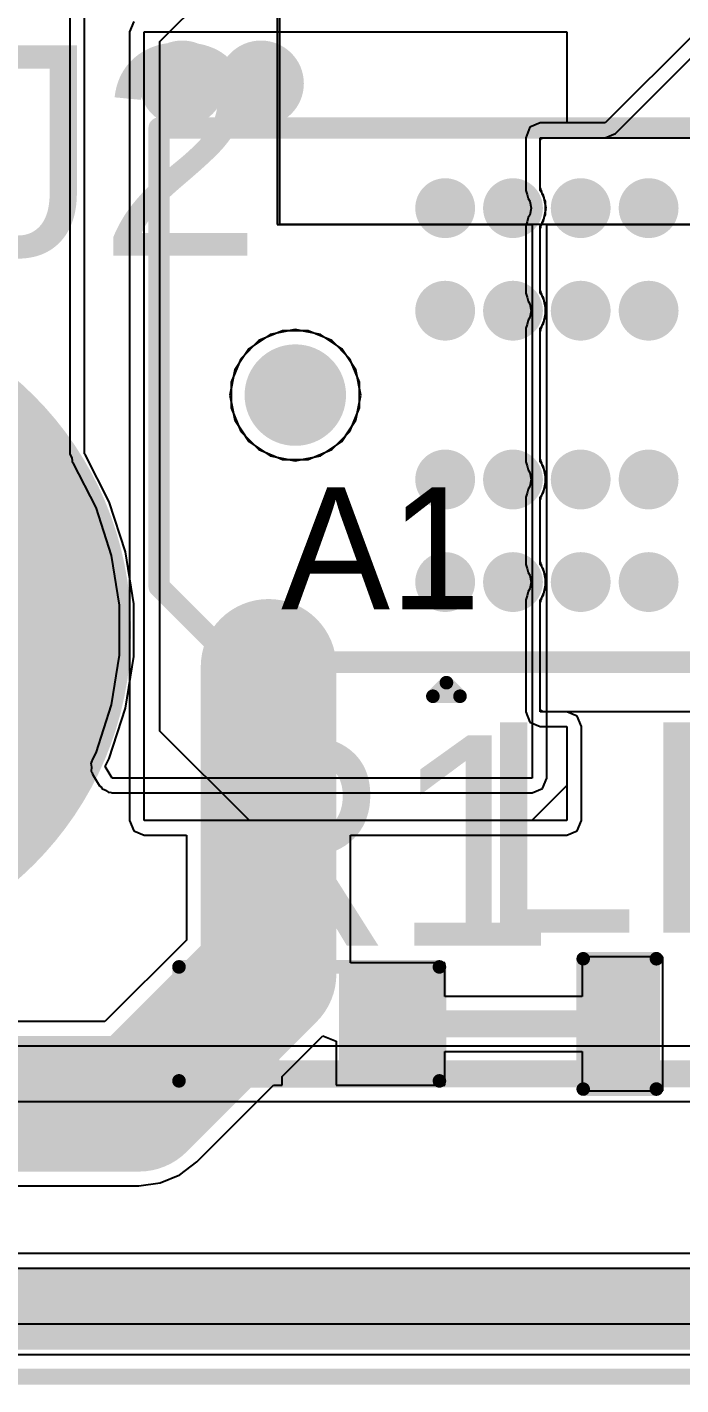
# Model space of a CAD drawing. Header units: millimetres. Extents: x -23 to 83, y -38 to 11.
# Drawn here: x 2.13 to 8.25, y -38.06 to -25.36 of the extents above; entities that cross this region are included whole.
import ezdxf

# ---------------------------------------------------------------- set-up
doc = ezdxf.new("R2010")
doc.units = ezdxf.units.MM
for name, color, linetype in [('BottomLayer', 5, 'Continuous'), ('BottomSolder', 6, 'Continuous'), ('Mechanical2', 216, 'Continuous'), ('MultiLayer', 9, 'Continuous'), ('PadHoleLayer', 156, 'Continuous'), ('TopLayer', 1, 'Continuous'), ('TopOverlay', 2, 'Continuous'), ('TopPaste', 8, 'Continuous'), ('TopSolder', 216, 'Continuous'), ('ViaHoleLayer', 16, 'Continuous')]:
    doc.layers.add(name, color=color, linetype=linetype)
doc.styles.add('Arial', font='', dxfattribs={"height": 0.2})
doc.styles.get('Arial').set_extended_font_data('Arial')

# ---------------------------------------------------------------- blocks, each defined once
blk = doc.blocks.new('ADM6_30_01_5_L_4_2_A_TR_57')
at = {"layer": 'BottomSolder'}
h = blk.add_hatch(color=6, dxfattribs=at)
edge = h.paths.add_edge_path()
edge.add_arc((10.61, 0), 0.102, 0, 360)
at = {"layer": 'PadHoleLayer'}
h = blk.add_hatch(color=156, dxfattribs=at)
edge = h.paths.add_edge_path()
edge.add_arc((10.61, 0), 0.475, 0, 360)
at = {"layer": 'TopLayer'}
h = blk.add_hatch(color=1, dxfattribs=at)
edge = h.paths.add_edge_path()
edge.add_arc((7.302, 1.75), 0.178, 0, 360)
h = blk.add_hatch(color=1, dxfattribs=at)
edge = h.paths.add_edge_path()
edge.add_arc((7.938, 1.75), 0.178, 0, 360)
h = blk.add_hatch(color=1, dxfattribs=at)
edge = h.paths.add_edge_path()
edge.add_arc((8.572, 1.75), 0.178, 0, 360)
h = blk.add_hatch(color=1, dxfattribs=at)
edge = h.paths.add_edge_path()
edge.add_arc((9.207, 1.75), 0.178, 0, 360)
h = blk.add_hatch(color=1, dxfattribs=at)
edge = h.paths.add_edge_path()
edge.add_arc((7.302, 0.79), 0.178, 0, 360)
h = blk.add_hatch(color=1, dxfattribs=at)
edge = h.paths.add_edge_path()
edge.add_arc((7.938, 0.79), 0.178, 0, 360)
h = blk.add_hatch(color=1, dxfattribs=at)
edge = h.paths.add_edge_path()
edge.add_arc((8.572, 0.79), 0.178, 0, 360)
h = blk.add_hatch(color=1, dxfattribs=at)
edge = h.paths.add_edge_path()
edge.add_arc((9.207, 0.79), 0.178, 0, 360)
h = blk.add_hatch(color=1, dxfattribs=at)
edge = h.paths.add_edge_path()
edge.add_arc((7.302, -0.79), 0.178, 0, 360)
h = blk.add_hatch(color=1, dxfattribs=at)
edge = h.paths.add_edge_path()
edge.add_arc((7.938, -0.79), 0.178, 0, 360)
h = blk.add_hatch(color=1, dxfattribs=at)
edge = h.paths.add_edge_path()
edge.add_arc((8.572, -0.79), 0.178, 0, 360)
h = blk.add_hatch(color=1, dxfattribs=at)
edge = h.paths.add_edge_path()
edge.add_arc((9.207, -0.79), 0.178, 0, 360)
h = blk.add_hatch(color=1, dxfattribs=at)
edge = h.paths.add_edge_path()
edge.add_arc((7.302, -1.75), 0.178, 0, 360)
h = blk.add_hatch(color=1, dxfattribs=at)
edge = h.paths.add_edge_path()
edge.add_arc((7.938, -1.75), 0.178, 0, 360)
h = blk.add_hatch(color=1, dxfattribs=at)
edge = h.paths.add_edge_path()
edge.add_arc((8.572, -1.75), 0.178, 0, 360)
h = blk.add_hatch(color=1, dxfattribs=at)
edge = h.paths.add_edge_path()
edge.add_arc((9.207, -1.75), 0.178, 0, 360)
at = {"layer": 'TopPaste'}
h = blk.add_hatch(color=8, dxfattribs=at)
edge = h.paths.add_edge_path()
edge.add_arc((7.302, 1.75), 0.178, 0, 360)
h = blk.add_hatch(color=8, dxfattribs=at)
edge = h.paths.add_edge_path()
edge.add_arc((7.938, 1.75), 0.178, 0, 360)
h = blk.add_hatch(color=8, dxfattribs=at)
edge = h.paths.add_edge_path()
edge.add_arc((8.572, 1.75), 0.178, 0, 360)
h = blk.add_hatch(color=8, dxfattribs=at)
edge = h.paths.add_edge_path()
edge.add_arc((9.207, 1.75), 0.178, 0, 360)
h = blk.add_hatch(color=8, dxfattribs=at)
edge = h.paths.add_edge_path()
edge.add_arc((7.302, 0.79), 0.178, 0, 360)
h = blk.add_hatch(color=8, dxfattribs=at)
edge = h.paths.add_edge_path()
edge.add_arc((7.938, 0.79), 0.178, 0, 360)
h = blk.add_hatch(color=8, dxfattribs=at)
edge = h.paths.add_edge_path()
edge.add_arc((8.572, 0.79), 0.178, 0, 360)
h = blk.add_hatch(color=8, dxfattribs=at)
edge = h.paths.add_edge_path()
edge.add_arc((9.207, 0.79), 0.178, 0, 360)
h = blk.add_hatch(color=8, dxfattribs=at)
edge = h.paths.add_edge_path()
edge.add_arc((7.302, -0.79), 0.178, 0, 360)
h = blk.add_hatch(color=8, dxfattribs=at)
edge = h.paths.add_edge_path()
edge.add_arc((7.938, -0.79), 0.178, 0, 360)
h = blk.add_hatch(color=8, dxfattribs=at)
edge = h.paths.add_edge_path()
edge.add_arc((8.572, -0.79), 0.178, 0, 360)
h = blk.add_hatch(color=8, dxfattribs=at)
edge = h.paths.add_edge_path()
edge.add_arc((9.207, -0.79), 0.178, 0, 360)
h = blk.add_hatch(color=8, dxfattribs=at)
edge = h.paths.add_edge_path()
edge.add_arc((7.302, -1.75), 0.178, 0, 360)
h = blk.add_hatch(color=8, dxfattribs=at)
edge = h.paths.add_edge_path()
edge.add_arc((7.938, -1.75), 0.178, 0, 360)
h = blk.add_hatch(color=8, dxfattribs=at)
edge = h.paths.add_edge_path()
edge.add_arc((8.572, -1.75), 0.178, 0, 360)
h = blk.add_hatch(color=8, dxfattribs=at)
edge = h.paths.add_edge_path()
edge.add_arc((9.207, -1.75), 0.178, 0, 360)
at = {"layer": 'TopSolder'}
h = blk.add_hatch(color=216, dxfattribs=at)
edge = h.paths.add_edge_path()
edge.add_arc((7.302, 1.75), 0.28, 0, 360)
h = blk.add_hatch(color=216, dxfattribs=at)
edge = h.paths.add_edge_path()
edge.add_arc((7.938, 1.75), 0.28, 0, 360)
h = blk.add_hatch(color=216, dxfattribs=at)
edge = h.paths.add_edge_path()
edge.add_arc((8.572, 1.75), 0.28, 0, 360)
h = blk.add_hatch(color=216, dxfattribs=at)
edge = h.paths.add_edge_path()
edge.add_arc((9.207, 1.75), 0.28, 0, 360)
h = blk.add_hatch(color=216, dxfattribs=at)
edge = h.paths.add_edge_path()
edge.add_arc((7.302, 0.79), 0.28, 0, 360)
h = blk.add_hatch(color=216, dxfattribs=at)
edge = h.paths.add_edge_path()
edge.add_arc((7.938, 0.79), 0.28, 0, 360)
h = blk.add_hatch(color=216, dxfattribs=at)
edge = h.paths.add_edge_path()
edge.add_arc((8.572, 0.79), 0.28, 0, 360)
h = blk.add_hatch(color=216, dxfattribs=at)
edge = h.paths.add_edge_path()
edge.add_arc((9.207, 0.79), 0.28, 0, 360)
h = blk.add_hatch(color=216, dxfattribs=at)
edge = h.paths.add_edge_path()
edge.add_arc((10.61, 0), 0.102, 0, 360)
h = blk.add_hatch(color=216, dxfattribs=at)
edge = h.paths.add_edge_path()
edge.add_arc((7.302, -0.79), 0.28, 0, 360)
h = blk.add_hatch(color=216, dxfattribs=at)
edge = h.paths.add_edge_path()
edge.add_arc((7.938, -0.79), 0.28, 0, 360)
h = blk.add_hatch(color=216, dxfattribs=at)
edge = h.paths.add_edge_path()
edge.add_arc((8.572, -0.79), 0.28, 0, 360)
h = blk.add_hatch(color=216, dxfattribs=at)
edge = h.paths.add_edge_path()
edge.add_arc((9.207, -0.79), 0.28, 0, 360)
h = blk.add_hatch(color=216, dxfattribs=at)
edge = h.paths.add_edge_path()
edge.add_arc((7.302, -1.75), 0.28, 0, 360)
h = blk.add_hatch(color=216, dxfattribs=at)
edge = h.paths.add_edge_path()
edge.add_arc((7.938, -1.75), 0.28, 0, 360)
h = blk.add_hatch(color=216, dxfattribs=at)
edge = h.paths.add_edge_path()
edge.add_arc((8.572, -1.75), 0.28, 0, 360)
h = blk.add_hatch(color=216, dxfattribs=at)
edge = h.paths.add_edge_path()
edge.add_arc((9.207, -1.75), 0.28, 0, 360)
at = {"layer": 'TopOverlay'}
for points, const_width in [([(9.322, 2.819), (9.068, 2.819)], 0.127), ([(9.195, 2.692), (9.068, 2.819)], 0.127), ([(9.322, 2.819), (9.195, 2.692)], 0.127), ([(11.178, 2.5), (-11.178, 2.5)], 0.2), ([(11.885, 1.793), (11.178, 2.5)], 0.2), ([(11.885, 1.793), (11.885, -2.5)], 0.2), ([(11.885, -2.5), (-11.885, -2.5)], 0.2)]:
    blk.add_lwpolyline(points, dxfattribs=dict(at, const_width=const_width))
for points, const_width in [([(9.036, 2.819, 1), (9.1, 2.819, 1)], 0.0635), ([(9.036, 2.819, 1), (9.1, 2.819, 1)], 0.0635), ([(9.29, 2.819, 1), (9.354, 2.819, 1)], 0.0635), ([(9.29, 2.819, 1), (9.354, 2.819, 1)], 0.0635), ([(9.163, 2.692, 1), (9.227, 2.692, 1)], 0.0635), ([(9.163, 2.692, 1), (9.227, 2.692, 1)], 0.0635), ([(11.128, 2.5, 1), (11.228, 2.5, 1)], 0.1), ([(11.128, 2.5, 1), (11.228, 2.5, 1)], 0.1), ([(11.835, 1.793, 1), (11.935, 1.793, 1)], 0.1), ([(11.835, 1.793, 1), (11.935, 1.793, 1)], 0.1), ([(11.835, -2.5, 1), (11.935, -2.5, 1)], 0.1), ([(11.835, -2.5, 1), (11.935, -2.5, 1)], 0.1)]:
    blk.add_lwpolyline(points, format="xyb", close=True, dxfattribs=dict(at, const_width=const_width))
blk.add_text('A1', height=1.143, rotation=180, dxfattribs=at).set_placement((10.743, 2.005))
blk = doc.blocks.new('LED_0603_58')
at = {"layer": 'TopLayer'}
for points in [[(-1, 0.5), (-0.5, 0.5), (-0.5, -0.5), (-1, -0.5)], [(0.5, 0.5), (1, 0.5), (1, -0.5), (0.5, -0.5)]]:
    blk.add_hatch(color=1, dxfattribs=at).paths.add_polyline_path(points)
at = {"layer": 'TopOverlay'}
blk.add_hatch(color=2, dxfattribs=at).paths.add_polyline_path([(1.118, -0.66), (1.753, -0.66), (1.753, 0.66), (1.118, 0.66)])
at = {"layer": 'TopPaste'}
for points in [[(-1, 0.5), (-0.5, 0.5), (-0.5, -0.5), (-1, -0.5)], [(0.5, 0.5), (1, 0.5), (1, -0.5), (0.5, -0.5)]]:
    blk.add_hatch(color=8, dxfattribs=at).paths.add_polyline_path(points)
at = {"layer": 'TopSolder'}
for points in [[(-1.102, 0.602), (-0.398, 0.602), (-0.398, -0.602), (-1.102, -0.602)], [(0.398, 0.602), (1.102, 0.602), (1.102, -0.602), (0.398, -0.602)]]:
    blk.add_hatch(color=216, dxfattribs=at).paths.add_polyline_path(points)
at = {"layer": 'TopOverlay', "const_width": 0.127}
for points in [[(-1.118, 0.61), (-0.432, 0.61)], [(-1.118, -0.61), (-1.118, 0.61)], [(0.432, 0.61), (1.118, 0.61)], [(1.118, -0.61), (1.118, 0.61)], [(-1.118, -0.61), (-0.432, -0.61)], [(0.432, -0.61), (1.118, -0.61)]]:
    blk.add_lwpolyline(points, dxfattribs=at)
at = {"layer": 'TopOverlay', "const_width": 0.0635}
for points in [[(-1.149, 0.61, 1), (-1.086, 0.61, 1)], [(-1.149, 0.61, 1), (-1.086, 0.61, 1)], [(-0.464, 0.61, 1), (-0.4, 0.61, 1)], [(0.4, 0.61, 1), (0.464, 0.61, 1)], [(1.086, 0.61, 1), (1.149, 0.61, 1)], [(1.086, 0.61, 1), (1.149, 0.61, 1)], [(-1.149, -0.61, 1), (-1.086, -0.61, 1)], [(-1.149, -0.61, 1), (-1.086, -0.61, 1)], [(-0.464, -0.61, 1), (-0.4, -0.61, 1)], [(0.4, -0.61, 1), (0.464, -0.61, 1)], [(1.086, -0.61, 1), (1.149, -0.61, 1)], [(1.086, -0.61, 1), (1.149, -0.61, 1)]]:
    blk.add_lwpolyline(points, format="xyb", close=True, dxfattribs=at)
blk = doc.blocks.new('R___0603_95')
at = {"layer": 'TopLayer'}
for points in [[(-0.381, 0.4445), (-0.381, -0.4445), (-1.143, -0.4445), (-1.143, 0.4445)], [(1.143, 0.4445), (1.143, -0.4445), (0.381, -0.4445), (0.381, 0.4445)]]:
    blk.add_hatch(color=1, dxfattribs=at).paths.add_polyline_path(points)
at = {"layer": 'TopPaste'}
for points in [[(-0.381, 0.4445), (-0.381, -0.4445), (-1.143, -0.4445), (-1.143, 0.4445)], [(1.143, 0.4445), (1.143, -0.4445), (0.381, -0.4445), (0.381, 0.4445)]]:
    blk.add_hatch(color=8, dxfattribs=at).paths.add_polyline_path(points)
at = {"layer": 'TopSolder'}
for points in [[(-0.2794, 0.5461), (-0.2794, -0.5461), (-1.2446, -0.5461), (-1.2446, 0.5461)], [(1.2446, 0.5461), (1.2446, -0.5461), (0.2794, -0.5461), (0.2794, 0.5461)]]:
    blk.add_hatch(color=216, dxfattribs=at).paths.add_polyline_path(points)
at = {"layer": 'TopOverlay', "const_width": 0.127}
for points in [[(1.2192, 0.5334), (-1.2192, 0.5334)], [(-1.2192, 0.5334), (-1.2192, -0.5334)], [(1.2192, 0.5334), (1.2192, -0.5334)], [(1.2192, -0.5334), (-1.2192, -0.5334)]]:
    blk.add_lwpolyline(points, dxfattribs=at)
at = {"layer": 'TopOverlay', "const_width": 0.0635}
for points in [[(-1.25095, 0.5334, 1), (-1.18745, 0.5334, 1)], [(-1.25095, 0.5334, 1), (-1.18745, 0.5334, 1)], [(1.18745, 0.5334, 1), (1.25095, 0.5334, 1)], [(1.18745, 0.5334, 1), (1.25095, 0.5334, 1)], [(-1.25095, -0.5334, 1), (-1.18745, -0.5334, 1)], [(-1.25095, -0.5334, 1), (-1.18745, -0.5334, 1)], [(1.18745, -0.5334, 1), (1.25095, -0.5334, 1)], [(1.18745, -0.5334, 1), (1.25095, -0.5334, 1)]]:
    blk.add_lwpolyline(points, format="xyb", close=True, dxfattribs=at)

msp = doc.modelspace()

# ---------------------------------------------------------------- hatches: boundary and pattern name
at = {"layer": 'BottomLayer'}
h = msp.add_hatch(color=5, dxfattribs=at)
edge = h.paths.add_edge_path()
edge.add_arc((3.581, -25.883), 0.3, 0, 360)
h = msp.add_hatch(color=5, dxfattribs=at)
edge = h.paths.add_edge_path()
edge.add_arc((4.318, -25.883), 0.3, 0, 360)
h = msp.add_hatch(color=5, dxfattribs=at)
edge = h.paths.add_edge_path()
edge.add_arc((0, -31), 3, 0, 360)
at = {"layer": 'BottomSolder'}
h = msp.add_hatch(color=6, dxfattribs=at)
edge = h.paths.add_edge_path()
edge.add_arc((3.581, -25.883), 0.402, 0, 360)
h = msp.add_hatch(color=6, dxfattribs=at)
edge = h.paths.add_edge_path()
edge.add_arc((4.318, -25.883), 0.402, 0, 360)
h = msp.add_hatch(color=6, dxfattribs=at)
edge = h.paths.add_edge_path()
edge.add_arc((0, -31), 3.102, 0, 360)
at = {"layer": 'MultiLayer'}
h = msp.add_hatch(color=9, dxfattribs=at)
edge = h.paths.add_edge_path()
edge.add_arc((0, -31), 3, 0, 360)
at = {"layer": 'TopLayer'}
h = msp.add_hatch(color=1, dxfattribs=at)
edge = h.paths.add_edge_path()
edge.add_arc((3.581, -25.883), 0.3, 0, 360)
h = msp.add_hatch(color=1, dxfattribs=at)
edge = h.paths.add_edge_path()
edge.add_arc((4.318, -25.883), 0.3, 0, 360)
h = msp.add_hatch(color=1, dxfattribs=at)
edge = h.paths.add_edge_path()
edge.add_arc((0, -31), 3, 0, 360)
at = {"layer": 'TopSolder'}
h = msp.add_hatch(color=216, dxfattribs=at)
edge = h.paths.add_edge_path()
edge.add_arc((3.581, -25.883), 0.402, 0, 360)
h = msp.add_hatch(color=216, dxfattribs=at)
edge = h.paths.add_edge_path()
edge.add_arc((4.318, -25.883), 0.402, 0, 360)
h = msp.add_hatch(color=216, dxfattribs=at)
edge = h.paths.add_edge_path()
edge.add_arc((0, -31), 3.102, 0, 360)
at = {"layer": 'ViaHoleLayer'}
h = msp.add_hatch(color=16, dxfattribs=at)
edge = h.paths.add_edge_path()
edge.add_arc((3.581, -25.883), 0.15, 0, 360)
h = msp.add_hatch(color=16, dxfattribs=at)
edge = h.paths.add_edge_path()
edge.add_arc((4.318, -25.883), 0.15, 0, 360)

# ---------------------------------------------------------------- linework, layer by layer
at = {"layer": 'BottomLayer'}
for p, q in [((4.496, -27.203), (4.496, -9.982)), ((2.53, -17.196), (2.53, -29.351)), ((2.667, -29.351), (2.667, -17.196)), ((4.47, -25.222), (4.47, -27.203)), ((4.47, -27.203), (6.858, -27.203)), ((6.985, -27.203), (4.496, -27.203)), ((6.858, -27.203), (6.858, -32.385)), ((24.968, -27.203), (6.985, -27.203)), ((6.995, -32.385), (6.995, -27.203)), ((6.995, -27.203), (17.68, -27.203)), ((4.521, -28.198), (4.299, -28.29)), ((4.76, -28.198), (4.521, -28.198)), ((4.981, -28.29), (4.76, -28.198)), ((4.299, -28.29), (4.13, -28.459)), ((5.151, -28.459), (4.981, -28.29)), ((4.13, -28.459), (4.038, -28.68)), ((5.242, -28.68), (5.151, -28.459)), ((4.038, -28.68), (4.038, -28.92)), ((5.242, -28.92), (5.242, -28.68)), ((4.038, -28.92), (4.13, -29.141)), ((5.151, -29.141), (5.242, -28.92)), ((4.13, -29.141), (4.299, -29.31)), ((4.981, -29.31), (5.151, -29.141)), ((2.53, -29.351), (2.546, -29.39)), ((2.674, -29.361), (2.667, -29.351)), ((4.299, -29.31), (4.521, -29.402)), ((4.76, -29.402), (4.981, -29.31)), ((2.546, -29.39), (2.551, -29.412)), ((2.551, -29.412), (2.552, -29.424)), ((2.552, -29.424), (2.555, -29.431)), ((2.555, -29.431), (2.556, -29.432)), ((2.556, -29.432), (2.557, -29.433)), ((2.557, -29.433), (2.771, -29.853)), ((2.898, -29.8), (2.674, -29.361)), ((4.521, -29.402), (4.76, -29.402)), ((2.771, -29.853), (2.916, -30.3)), ((3.05, -30.268), (2.898, -29.8)), ((2.916, -30.3), (2.99, -30.765)), ((3.127, -30.754), (3.05, -30.268)), ((3.127, -31.246), (3.127, -30.754)), ((2.99, -30.765), (2.99, -31.235)), ((2.99, -31.235), (2.916, -31.7)), ((3.05, -31.732), (3.127, -31.246)), ((2.916, -31.7), (2.771, -32.148)), ((2.898, -32.201), (3.05, -31.732)), ((2.771, -32.148), (2.737, -32.214)), ((2.735, -32.231), (2.725, -32.245)), ((2.725, -32.245), (2.731, -32.282)), ((2.737, -32.214), (2.735, -32.231)), ((2.859, -32.277), (2.898, -32.201)), ((2.925, -32.385), (2.859, -32.277)), ((2.731, -32.282), (2.728, -32.319)), ((2.728, -32.319), (2.739, -32.332)), ((2.739, -32.332), (2.742, -32.349)), ((2.742, -32.349), (2.808, -32.457)), ((6.858, -32.385), (2.925, -32.385)), ((6.955, -32.482), (6.995, -32.385)), ((2.808, -32.457), (2.822, -32.467)), ((2.822, -32.467), (2.828, -32.482)), ((2.828, -32.482), (2.863, -32.497)), ((2.863, -32.497), (2.893, -32.519)), ((2.893, -32.519), (2.91, -32.516)), ((2.91, -32.516), (2.925, -32.522)), ((2.925, -32.522), (6.858, -32.522)), ((6.858, -32.522), (6.955, -32.482)), ((10.154, -34.895), (-5.328, -34.895)), ((-5.436, -35.413), (10.262, -35.413)), ((9.371, -36.836), (-9.701, -36.836))]:
    msp.add_line(p, q, dxfattribs=at)
for points, const_width in [([(-5.436, -35.154), (10.262, -35.154)], 0.254), ([(-9.916, -37.354), (9.586, -37.354)], 0.762)]:
    msp.add_lwpolyline(points, dxfattribs=dict(at, const_width=const_width))
at = {"layer": 'Mechanical2', "const_width": 0.152}
msp.add_lwpolyline([(-16.519, -37.988), (73.481, -37.988)], dxfattribs=at)
at = {"layer": 'TopLayer'}
for p, q in [((3.373, -25.49), (7.564, -21.299)), ((3.129, -25.302), (3.088, -25.399)), ((3.088, -25.399), (3.088, -32.781)), ((3.226, -32.781), (3.226, -25.399)), ((3.226, -25.399), (7.183, -25.399)), ((7.183, -25.399), (7.183, -26.253)), ((8.395, -25.399), (7.541, -26.253)), ((3.373, -31.945), (3.373, -25.49)), ((7.638, -26.35), (8.469, -25.52)), ((6.837, -26.293), (6.797, -26.391)), ((6.837, -26.293), (6.797, -26.391)), ((6.934, -26.253), (6.837, -26.293)), ((6.934, -26.253), (6.837, -26.293)), ((7.541, -26.253), (6.934, -26.253)), ((7.183, -26.253), (6.934, -26.253)), ((6.797, -26.391), (6.797, -26.885)), ((6.797, -26.391), (6.797, -26.885)), ((6.934, -26.885), (6.934, -26.391)), ((6.934, -26.391), (26.868, -26.391)), ((6.934, -26.418), (6.942, -26.399)), ((6.934, -26.857), (6.934, -26.418)), ((6.942, -26.399), (6.962, -26.391)), ((6.962, -26.391), (7.541, -26.391)), ((7.541, -26.391), (7.638, -26.35)), ((7.638, -26.35), (7.638, -26.35)), ((6.797, -26.885), (6.812, -26.922)), ((6.797, -26.885), (6.812, -26.922)), ((6.812, -26.922), (6.82, -26.961)), ((6.812, -26.922), (6.82, -26.961)), ((6.939, -26.869), (6.934, -26.857)), ((6.965, -26.931), (6.934, -26.885)), ((6.939, -26.883), (6.939, -26.869)), ((6.947, -26.895), (6.939, -26.883)), ((6.949, -26.907), (6.947, -26.895)), ((6.95, -26.908), (6.949, -26.907)), ((6.951, -26.912), (6.95, -26.908)), ((6.969, -26.955), (6.951, -26.912)), ((6.989, -27.05), (6.965, -26.931)), ((6.82, -26.961), (6.836, -26.985)), ((6.82, -26.961), (6.836, -26.985)), ((6.836, -26.985), (6.849, -27.05)), ((6.836, -26.985), (6.849, -27.05)), ((6.849, -27.05), (6.836, -27.115)), ((6.849, -27.05), (6.836, -27.115)), ((6.965, -27.169), (6.989, -27.05)), ((6.971, -26.958), (6.969, -26.955)), ((6.971, -26.961), (6.971, -26.958)), ((6.983, -26.989), (6.971, -26.961)), ((6.983, -27.02), (6.983, -26.989)), ((6.984, -27.023), (6.983, -27.02)), ((6.983, -27.026), (6.984, -27.023)), ((6.983, -27.074), (6.983, -27.026)), ((6.812, -27.178), (6.797, -27.215)), ((6.812, -27.178), (6.797, -27.215)), ((6.82, -27.139), (6.812, -27.178)), ((6.82, -27.139), (6.812, -27.178)), ((6.836, -27.115), (6.82, -27.139)), ((6.836, -27.115), (6.82, -27.139)), ((6.934, -27.215), (6.965, -27.169)), ((6.947, -27.205), (6.949, -27.193)), ((6.949, -27.193), (6.95, -27.192)), ((6.95, -27.192), (6.951, -27.189)), ((6.951, -27.189), (6.969, -27.145)), ((6.969, -27.145), (6.971, -27.142)), ((6.971, -27.139), (6.983, -27.111)), ((6.971, -27.142), (6.971, -27.139)), ((6.984, -27.077), (6.983, -27.074)), ((6.983, -27.08), (6.984, -27.077)), ((6.983, -27.111), (6.983, -27.08)), ((6.797, -27.215), (6.797, -27.845)), ((6.797, -27.215), (6.797, -27.845)), ((6.934, -27.845), (6.934, -27.215)), ((6.934, -27.243), (6.939, -27.231)), ((6.934, -27.817), (6.934, -27.243)), ((6.939, -27.217), (6.947, -27.205)), ((6.939, -27.231), (6.939, -27.217)), ((6.939, -27.829), (6.934, -27.817)), ((6.939, -27.843), (6.939, -27.829)), ((6.797, -27.845), (6.812, -27.882)), ((6.797, -27.845), (6.812, -27.882)), ((6.812, -27.882), (6.82, -27.921)), ((6.812, -27.882), (6.82, -27.921)), ((6.82, -27.921), (6.836, -27.945)), ((6.82, -27.921), (6.836, -27.945)), ((6.836, -27.945), (6.849, -28.01)), ((6.836, -27.945), (6.849, -28.01)), ((6.965, -27.891), (6.934, -27.845)), ((6.947, -27.855), (6.939, -27.843)), ((6.949, -27.867), (6.947, -27.855)), ((6.95, -27.868), (6.949, -27.867)), ((6.951, -27.872), (6.95, -27.868)), ((6.969, -27.915), (6.951, -27.872)), ((6.989, -28.01), (6.965, -27.891)), ((6.971, -27.918), (6.969, -27.915)), ((6.971, -27.921), (6.971, -27.918)), ((6.983, -27.949), (6.971, -27.921)), ((6.983, -27.98), (6.983, -27.949)), ((6.836, -28.075), (6.82, -28.099)), ((6.836, -28.075), (6.82, -28.099)), ((6.849, -28.01), (6.836, -28.075)), ((6.849, -28.01), (6.836, -28.075)), ((6.965, -28.129), (6.989, -28.01)), ((6.971, -28.099), (6.983, -28.071)), ((6.984, -27.983), (6.983, -27.98)), ((6.983, -27.986), (6.984, -27.983)), ((6.983, -28.034), (6.983, -27.986)), ((6.984, -28.037), (6.983, -28.034)), ((6.983, -28.04), (6.984, -28.037)), ((6.983, -28.071), (6.983, -28.04)), ((4.64, -28.186), (4.406, -28.233)), ((4.64, -28.186), (4.406, -28.233)), ((4.875, -28.233), (4.64, -28.186)), ((4.875, -28.233), (4.64, -28.186)), ((6.812, -28.138), (6.797, -28.175)), ((6.812, -28.138), (6.797, -28.175)), ((6.797, -28.175), (6.797, -29.425)), ((6.797, -28.175), (6.797, -29.425)), ((6.82, -28.099), (6.812, -28.138)), ((6.82, -28.099), (6.812, -28.138)), ((6.934, -28.175), (6.965, -28.129)), ((6.934, -29.425), (6.934, -28.175)), ((6.934, -28.203), (6.939, -28.191)), ((6.934, -29.397), (6.934, -28.203)), ((6.939, -28.177), (6.947, -28.165)), ((6.939, -28.191), (6.939, -28.177)), ((6.947, -28.165), (6.949, -28.153)), ((6.949, -28.153), (6.95, -28.152)), ((6.95, -28.152), (6.951, -28.149)), ((6.951, -28.149), (6.969, -28.105)), ((6.969, -28.105), (6.971, -28.102)), ((6.971, -28.102), (6.971, -28.099)), ((4.406, -28.233), (4.206, -28.366)), ((4.406, -28.233), (4.206, -28.366)), ((5.074, -28.366), (4.875, -28.233)), ((5.074, -28.366), (4.875, -28.233)), ((4.206, -28.366), (4.073, -28.565)), ((4.206, -28.366), (4.073, -28.565)), ((5.207, -28.565), (5.074, -28.366)), ((5.207, -28.565), (5.074, -28.366)), ((4.073, -28.565), (4.027, -28.8)), ((4.073, -28.565), (4.027, -28.8)), ((5.254, -28.8), (5.207, -28.565)), ((5.254, -28.8), (5.207, -28.565)), ((4.027, -28.8), (4.073, -29.035)), ((4.027, -28.8), (4.073, -29.035)), ((5.207, -29.035), (5.254, -28.8)), ((5.207, -29.035), (5.254, -28.8)), ((4.073, -29.035), (4.206, -29.234)), ((4.073, -29.035), (4.206, -29.234)), ((5.074, -29.234), (5.207, -29.035)), ((5.074, -29.234), (5.207, -29.035)), ((4.206, -29.234), (4.406, -29.367)), ((4.206, -29.234), (4.406, -29.367)), ((4.875, -29.367), (5.074, -29.234)), ((4.875, -29.367), (5.074, -29.234)), ((4.406, -29.367), (4.64, -29.414)), ((4.406, -29.367), (4.64, -29.414)), ((4.64, -29.414), (4.875, -29.367)), ((4.64, -29.414), (4.875, -29.367)), ((6.797, -29.425), (6.812, -29.462)), ((6.797, -29.425), (6.812, -29.462)), ((6.812, -29.462), (6.82, -29.501)), ((6.812, -29.462), (6.82, -29.501)), ((6.939, -29.409), (6.934, -29.397)), ((6.965, -29.471), (6.934, -29.425)), ((6.939, -29.423), (6.939, -29.409)), ((6.947, -29.435), (6.939, -29.423)), ((6.949, -29.447), (6.947, -29.435)), ((6.95, -29.448), (6.949, -29.447)), ((6.951, -29.452), (6.95, -29.448)), ((6.969, -29.495), (6.951, -29.452)), ((6.989, -29.59), (6.965, -29.471)), ((6.82, -29.501), (6.836, -29.525)), ((6.82, -29.501), (6.836, -29.525)), ((6.836, -29.525), (6.849, -29.59)), ((6.836, -29.525), (6.849, -29.59)), ((6.849, -29.59), (6.836, -29.655)), ((6.849, -29.59), (6.836, -29.655)), ((6.965, -29.709), (6.989, -29.59)), ((6.971, -29.498), (6.969, -29.495)), ((6.971, -29.501), (6.971, -29.498)), ((6.983, -29.529), (6.971, -29.501)), ((6.983, -29.56), (6.983, -29.529)), ((6.984, -29.563), (6.983, -29.56)), ((6.983, -29.566), (6.984, -29.563)), ((6.983, -29.614), (6.983, -29.566)), ((6.812, -29.718), (6.797, -29.755)), ((6.812, -29.718), (6.797, -29.755)), ((6.82, -29.679), (6.812, -29.718)), ((6.82, -29.679), (6.812, -29.718)), ((6.836, -29.655), (6.82, -29.679)), ((6.836, -29.655), (6.82, -29.679)), ((6.934, -29.755), (6.965, -29.709)), ((6.947, -29.745), (6.949, -29.733)), ((6.949, -29.733), (6.95, -29.732)), ((6.95, -29.732), (6.951, -29.729)), ((6.951, -29.729), (6.969, -29.685)), ((6.969, -29.685), (6.971, -29.682)), ((6.971, -29.679), (6.983, -29.651)), ((6.971, -29.682), (6.971, -29.679)), ((6.984, -29.617), (6.983, -29.614)), ((6.983, -29.62), (6.984, -29.617)), ((6.983, -29.651), (6.983, -29.62)), ((6.797, -29.755), (6.797, -30.385)), ((6.797, -29.755), (6.797, -30.385)), ((6.934, -30.385), (6.934, -29.755)), ((6.934, -29.783), (6.939, -29.771)), ((6.934, -30.357), (6.934, -29.783)), ((6.939, -29.757), (6.947, -29.745)), ((6.939, -29.771), (6.939, -29.757)), ((6.939, -30.369), (6.934, -30.357)), ((6.939, -30.383), (6.939, -30.369)), ((6.797, -30.385), (6.812, -30.422)), ((6.797, -30.385), (6.812, -30.422)), ((6.812, -30.422), (6.82, -30.461)), ((6.812, -30.422), (6.82, -30.461)), ((6.82, -30.461), (6.836, -30.485)), ((6.82, -30.461), (6.836, -30.485)), ((6.836, -30.485), (6.849, -30.55)), ((6.836, -30.485), (6.849, -30.55)), ((6.965, -30.431), (6.934, -30.385)), ((6.947, -30.395), (6.939, -30.383)), ((6.949, -30.407), (6.947, -30.395)), ((6.95, -30.408), (6.949, -30.407)), ((6.951, -30.412), (6.95, -30.408)), ((6.969, -30.455), (6.951, -30.412)), ((6.989, -30.55), (6.965, -30.431)), ((6.971, -30.458), (6.969, -30.455)), ((6.971, -30.461), (6.971, -30.458)), ((6.983, -30.489), (6.971, -30.461)), ((6.983, -30.52), (6.983, -30.489)), ((6.836, -30.615), (6.82, -30.639)), ((6.836, -30.615), (6.82, -30.639)), ((6.849, -30.55), (6.836, -30.615)), ((6.849, -30.55), (6.836, -30.615)), ((6.965, -30.669), (6.989, -30.55)), ((6.971, -30.639), (6.983, -30.611)), ((6.984, -30.523), (6.983, -30.52)), ((6.983, -30.526), (6.984, -30.523)), ((6.983, -30.574), (6.983, -30.526)), ((6.984, -30.577), (6.983, -30.574)), ((6.983, -30.58), (6.984, -30.577)), ((6.983, -30.611), (6.983, -30.58)), ((6.812, -30.678), (6.797, -30.715)), ((6.812, -30.678), (6.797, -30.715)), ((6.797, -30.715), (6.797, -31.765)), ((6.797, -30.715), (6.797, -31.765)), ((6.82, -30.639), (6.812, -30.678)), ((6.82, -30.639), (6.812, -30.678)), ((6.934, -30.715), (6.965, -30.669)), ((6.934, -31.765), (6.934, -30.715)), ((6.934, -30.743), (6.939, -30.731)), ((6.934, -31.738), (6.934, -30.743)), ((6.939, -30.717), (6.947, -30.705)), ((6.939, -30.731), (6.939, -30.717)), ((6.947, -30.705), (6.949, -30.693)), ((6.949, -30.693), (6.95, -30.692)), ((6.95, -30.692), (6.951, -30.689)), ((6.951, -30.689), (6.969, -30.645)), ((6.969, -30.645), (6.971, -30.642)), ((6.971, -30.642), (6.971, -30.639)), ((6.797, -31.765), (6.837, -31.863)), ((6.797, -31.765), (6.837, -31.863)), ((6.942, -31.757), (6.934, -31.738)), ((26.868, -31.765), (6.934, -31.765)), ((6.962, -31.765), (6.942, -31.757)), ((7.183, -31.765), (6.962, -31.765)), ((7.28, -31.806), (7.183, -31.765)), ((6.837, -31.863), (6.934, -31.903)), ((6.837, -31.863), (6.934, -31.903)), ((7.321, -31.903), (7.28, -31.806)), ((4.21, -32.781), (3.373, -31.945)), ((6.934, -31.903), (7.183, -31.903)), ((6.934, -31.903), (7.183, -31.903)), ((7.183, -31.903), (7.183, -32.453)), ((7.183, -31.903), (7.183, -32.781)), ((7.321, -32.453), (7.321, -31.903)), ((7.183, -32.453), (6.855, -32.781)), ((7.321, -32.781), (7.321, -32.453)), ((7.321, -32.453), (7.321, -32.453)), ((7.321, -32.453), (7.321, -32.453)), ((3.088, -32.781), (3.129, -32.879)), ((7.183, -32.781), (3.226, -32.781)), ((6.855, -32.781), (4.21, -32.781)), ((7.28, -32.879), (7.321, -32.781)), ((3.129, -32.879), (3.226, -32.919)), ((7.183, -32.919), (7.28, -32.879)), ((3.226, -32.919), (3.621, -32.919)), ((3.621, -32.919), (3.621, -33.901)), ((5.158, -34.115), (5.158, -32.919)), ((5.158, -32.919), (7.183, -32.919)), ((3.621, -33.901), (2.857, -34.664)), ((8.08, -34.059), (7.326, -34.059)), ((7.326, -34.059), (7.326, -34.428)), ((8.08, -35.313), (8.08, -34.059)), ((6.04, -34.115), (5.158, -34.115)), ((6.04, -34.428), (6.04, -34.115)), ((7.326, -34.428), (6.04, -34.428)), ((2.857, -34.664), (-2.044, -34.664)), ((4.516, -35.179), (4.897, -34.798)), ((4.897, -34.798), (5.024, -34.848)), ((5.024, -34.848), (5.024, -35.258)), ((6.04, -35.258), (6.04, -34.945)), ((6.04, -34.945), (7.326, -34.945)), ((7.326, -34.945), (7.326, -35.313)), ((4.516, -35.258), (4.516, -35.179)), ((3.718, -35.976), (4.437, -35.258)), ((4.437, -35.258), (4.516, -35.258)), ((5.024, -35.258), (6.04, -35.258)), ((7.326, -35.313), (8.08, -35.313)), ((3.559, -36.099), (3.718, -35.976)), ((-2.362, -36.202), (3.175, -36.202)), ((3.175, -36.202), (3.374, -36.175)), ((3.374, -36.175), (3.559, -36.099)), ((11.786, -36.977), (-11.481, -36.977)), ((-11.588, -37.495), (21.982, -37.495)), ((22.228, -37.785), (-16.518, -37.785))]:
    msp.add_line(p, q, dxfattribs=at)
for points, const_width in [([(4.389, -34.219), (4.389, -31.344)], 1.27), ([(3.175, -35.433), (4.389, -34.219)], 1.27), ([(5.532, -34.686), (7.703, -34.686)], 0.254), ([(-2.362, -35.433), (3.175, -35.433)], 1.27), ([(-11.588, -37.236), (22.327, -37.236)], 0.254)]:
    msp.add_lwpolyline(points, dxfattribs=dict(at, const_width=const_width))
for points, const_width in [([(4.072, -31.344, 1), (4.707, -31.344, 1)], 0.635), ([(4.072, -34.219, 1), (4.707, -34.219, 1)], 0.635), ([(4.072, -34.219, 1), (4.707, -34.219, 1)], 0.635), ([(5.469, -34.686, 1), (5.596, -34.686, 1)], 0.127), ([(7.64, -34.686, 1), (7.767, -34.686, 1)], 0.127), ([(2.857, -35.433, 1), (3.493, -35.433, 1)], 0.635), ([(2.857, -35.433, 1), (3.493, -35.433, 1)], 0.635)]:
    msp.add_lwpolyline(points, format="xyb", close=True, dxfattribs=dict(at, const_width=const_width))

# ---------------------------------------------------------------- block references
at = {"rotation": 180}
for name, p in [('ADM6_30_01_5_L_4_2_A_TR_57', (15.25, -28.8)), ('R___0603_95', (4.77, -34.686))]:
    msp.add_blockref(name, p, dxfattribs=at)
msp.add_blockref('LED_0603_58', (8.453, -34.686))

# ---------------------------------------------------------------- texts
at = {"layer": 'TopOverlay', "style": 'Arial'}
for s, p in [('J2', (1.424, -27.495)), ('LED1', (6.33, -33.831)), ('R1', (3.559, -33.953))]:
    msp.add_text(s, height=1.9685, dxfattribs=at).set_placement(p)

doc.saveas('drawing.dxf')
